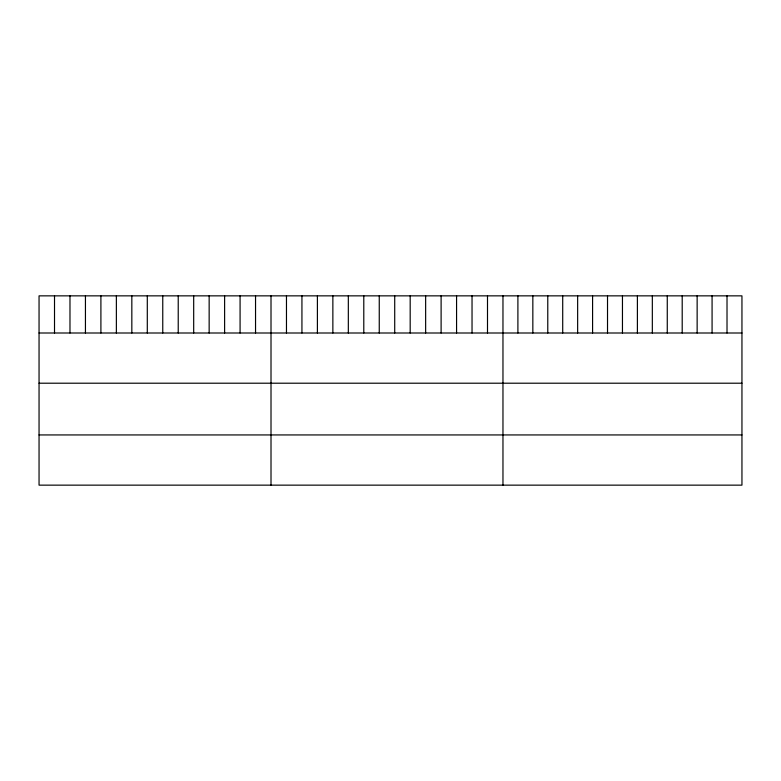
<?xml version="1.0" encoding="UTF-8"?>
<svg xmlns="http://www.w3.org/2000/svg" width="781" height="781" viewBox="0 0 781 781"><rect width="100%" height="100%" fill="white"/><g stroke="black" fill="none" stroke-linecap="round" stroke-linejoin="round"><path stroke-width="1.17" d="M741.95 332.999L741.95 485.147L39.05 485.147L39.05 295.853L741.95 295.853L741.95 332.999L39.05 332.999M39.05 383.207L741.95 383.207M39.05 434.939L741.95 434.939M727.013 295.853L727.013 332.999M712.077 295.853L712.077 332.999M697.14 295.853L697.14 332.999M682.203 295.853L682.203 332.999M667.267 295.853L667.267 332.999M652.33 295.853L652.33 332.999M637.394 295.853L637.394 332.999M622.457 295.853L622.457 332.999M607.52 295.853L607.52 332.999M592.584 295.853L592.584 332.999M577.647 295.853L577.647 332.999M562.71 295.853L562.71 332.999M547.774 295.853L547.774 332.999M532.837 295.853L532.837 332.999M517.901 295.853L517.901 332.999M502.964 295.853L502.964 485.147M487.5 295.853L487.5 332.999M472.036 295.853L472.036 332.999M456.573 295.853L456.573 332.999M441.109 295.853L441.109 332.999M425.645 295.853L425.645 332.999M410.181 295.853L410.181 332.999M394.717 295.853L394.717 332.999M379.254 295.853L379.254 332.999M363.79 295.853L363.79 332.999M348.326 295.853L348.326 332.999M332.862 295.853L332.862 332.999M317.398 295.853L317.398 332.999M301.935 295.853L301.935 332.999M286.471 295.853L286.471 332.999M271.007 295.853L271.007 485.147M255.543 295.853L255.543 332.999M240.079 295.853L240.079 332.999M224.616 295.853L224.616 332.999M209.152 295.853L209.152 332.999M193.688 295.853L193.688 332.999M178.224 295.853L178.224 332.999M162.76 295.853L162.76 332.999M147.297 295.853L147.297 332.999M131.833 295.853L131.833 332.999M116.369 295.853L116.369 332.999M100.905 295.853L100.905 332.999M85.441 295.853L85.441 332.999M69.978 295.853L69.978 332.999M54.514 295.853L54.514 332.999"/></g></svg>
